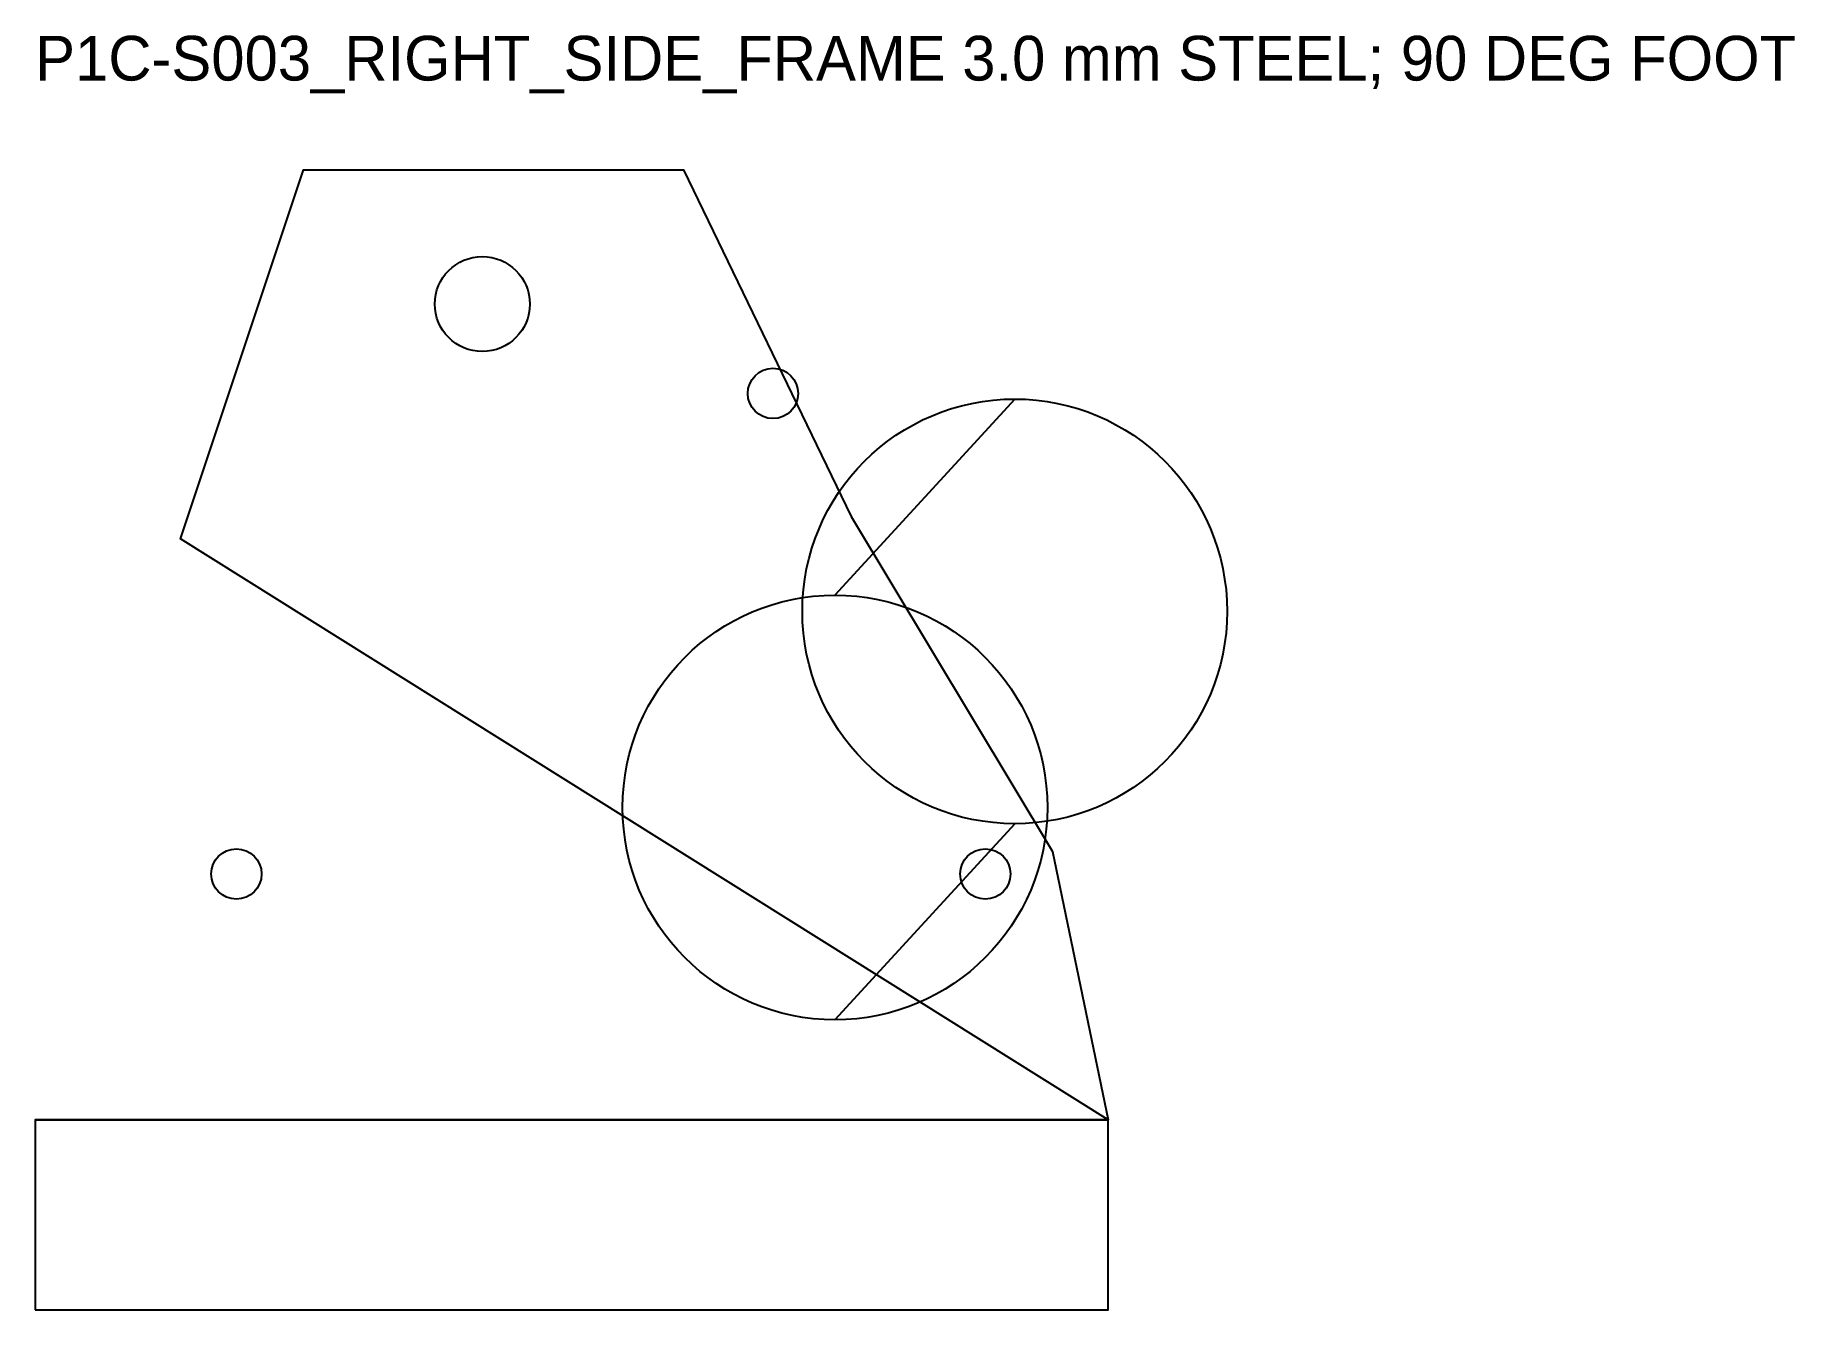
# Model space of a CAD drawing. Header units: millimetres. Extents: x 18 to 175, y -14 to 100.
import ezdxf

# ---------------------------------------------------------------- set-up
doc = ezdxf.new("R2010")
doc.units = ezdxf.units.MM
for name, color, linetype in [('BEND', 1, 'Continuous'), ('CUT', 7, 'Continuous'), ('NOTE', 2, 'Continuous')]:
    doc.layers.add(name, color=color, linetype=linetype)

msp = doc.modelspace()

# ---------------------------------------------------------------- linework, layer by layer
at = {"layer": 'BEND'}
msp.add_line((18, 3), (114, 3), dxfattribs=at)
at = {"layer": 'CUT'}
for p, q in [((105.63, 67.5), (89.55, 49.95)), ((105.63, 29.5), (89.55, 11.95))]:
    msp.add_line(p, q, dxfattribs=at)
msp.add_lwpolyline([(18, -14), (114, -14), (114, 3), (31, 55), (42, 88), (76, 88), (91, 57), (109, 27), (114, 3), (18, 3)], close=True, dxfattribs=at)
for centre, radius in [((58, 76), 4.25), ((84, 68), 2.25), ((105.63, 48.5), 19), ((89.55, 30.95), 19), ((36, 25), 2.25), ((103, 25), 2.25)]:
    msp.add_circle(centre, radius, dxfattribs=at)

# ---------------------------------------------------------------- texts
at = {"layer": 'NOTE'}
msp.add_text('P1C-S003_RIGHT_SIDE_FRAME 3.0 mm STEEL; 90 DEG FOOT', height=4, dxfattribs=at).set_placement((18, 96))

doc.saveas('drawing.dxf')
